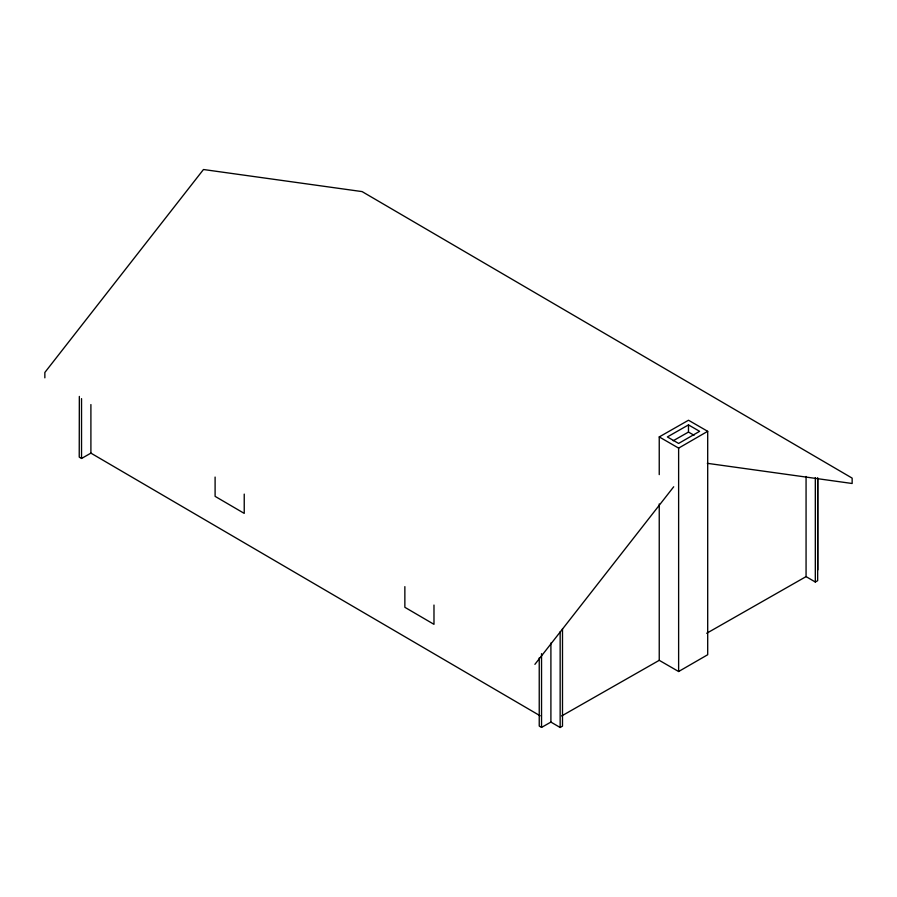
<?xml version="1.0" encoding="UTF-8"?>
<svg xmlns="http://www.w3.org/2000/svg" width="897" height="897" viewBox="0 0 897 897"><rect width="100%" height="100%" fill="white"/><g stroke="black" fill="none" stroke-linecap="round" stroke-linejoin="round"><path stroke-width="1.35" d="M817.66 478.023L817.66 580.684L815.317 582.018L806.067 576.614L806.067 476.464M534.904 664.352L673.703 486.779M659.239 474.625L659.239 436.917L678.625 448.119L707.699 431.322L707.699 654.732L678.625 671.517L659.239 660.327L561.679 715.941M79.34 396.429L79.228 457.111L81.537 458.468L90.9 453.131L540.14 715.795M659.239 436.917L688.504 420.233L707.699 431.322M688.481 424.898L667.357 436.94L678.625 443.443L699.615 431.322L688.481 424.898L688.481 432.062L694.043 435.269M673.221 440.752L688.481 432.062M539.232 657.882L539.232 726.077L541.541 727.422L550.904 722.085L560.154 727.489L562.497 726.155L562.497 628.786M706.679 633.282L806.067 576.614M707.318 463.323L852.15 483.494L852.15 478.123L362.096 191.599L203.473 169.511L44.85 372.457L44.85 377.828M817.772 478.101L817.772 569.943M815.317 477.697L815.317 582.018M678.625 448.119L678.625 671.517M659.239 503.946L659.239 660.327M560.154 631.757L560.154 727.489M550.904 643.003L550.904 722.085M541.541 653.666L541.541 727.422M433.98 605.049L433.98 624.334L404.861 607.303L404.861 586.638M244.231 494.101L244.231 513.387L215.101 496.355L215.101 477.069M90.9 404.569L90.9 453.131M81.537 398.627L81.537 458.468"/></g></svg>
